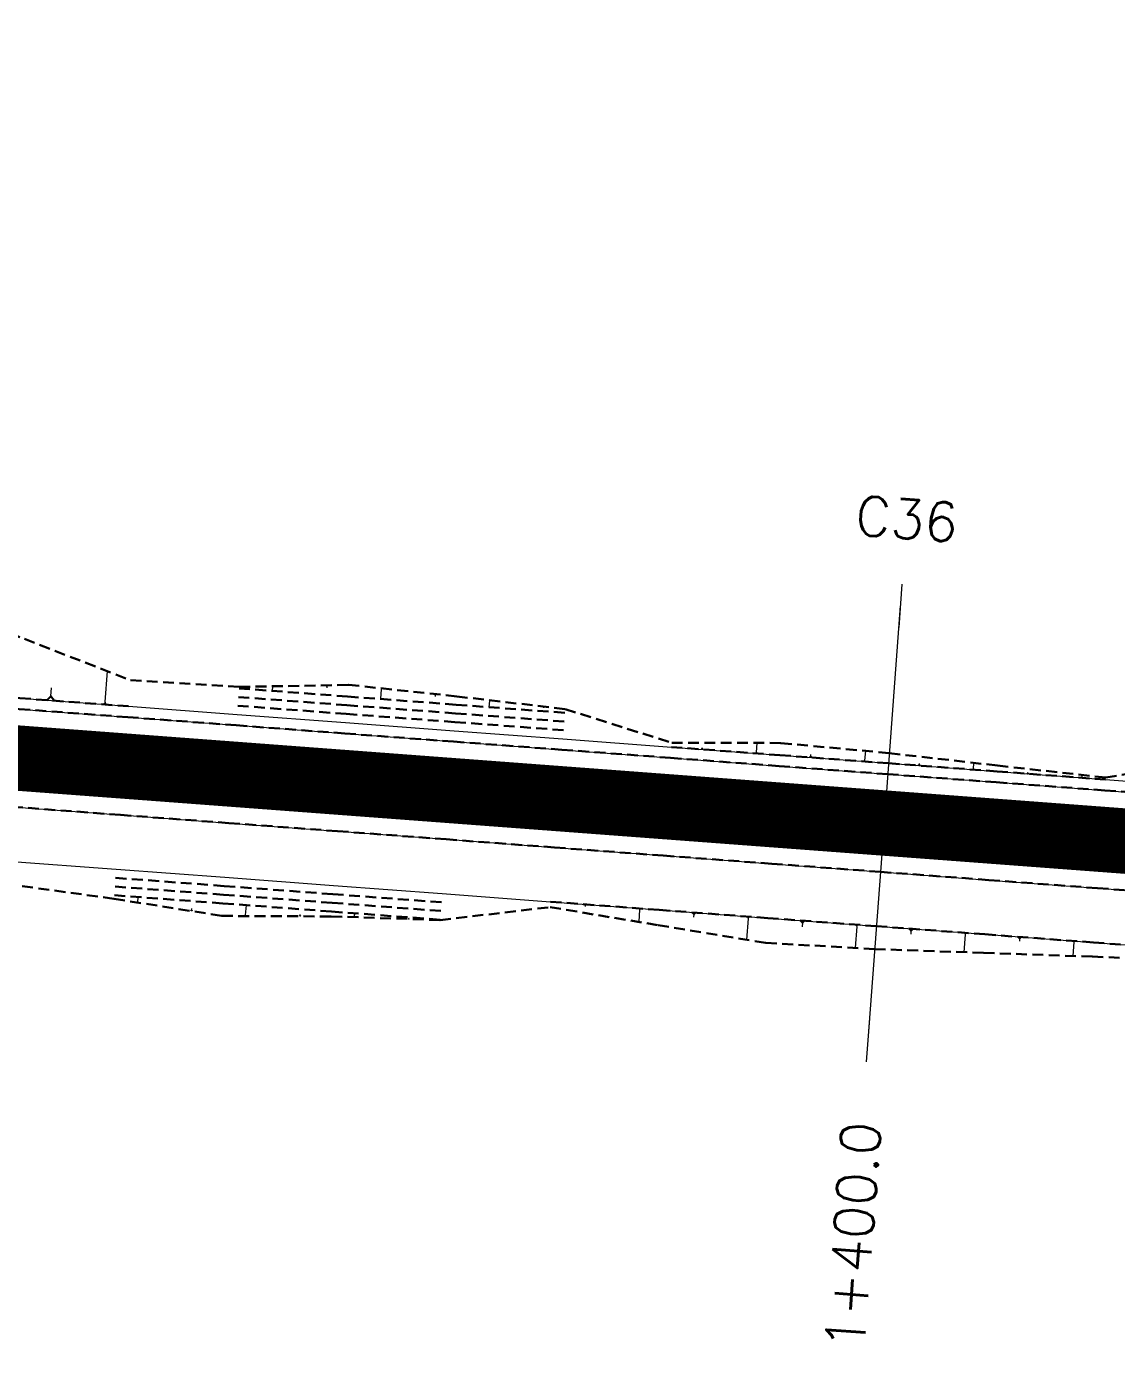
# Model space of a CAD drawing. Header units: metres. Extents: x 544752 to 548977, y 1840603 to 1844608.
# Drawn here: x 547875.5 to 547925.5, y 1842236 to 1842297.8 of the extents above; entities that cross this region are included whole.
import ezdxf

# ---------------------------------------------------------------- set-up
doc = ezdxf.new("R2010")
doc.units = ezdxf.units.M
doc.header["$MEASUREMENT"] = 0
for name, pattern in [('ACAD_ISO02W100', [15, 12, -3]), ('Anordnung Grundriss$0$GESTRICHELT', [0.75, 0.5, -0.25]), ('HIDDEN', [0.375, 0.25, -0.125])]:
    doc.linetypes.add(name, pattern=pattern)
doc.layers.add('C-ROAD', color=7, linetype='Continuous')
for name, color, linetype, lineweight in [('C-ROAD-CORR', 5, 'Continuous', 0), ('C-ROAD-SAMP', 150, 'HIDDEN', 0), ('C-ROAD-SAMP-TEXT', 11, 'Continuous', 0), ('C-TOPO-FEAT', 94, 'Continuous', 5)]:
    doc.layers.add(name, color=color, linetype=linetype, lineweight=lineweight)

msp = doc.modelspace()

# ---------------------------------------------------------------- linework, layer by layer
at = {"layer": 'C-ROAD-CORR', "color": 160, "linetype": 'Continuous'}
for p, q in [((547879.0524833841, 1842266.83839297, 510.0374230245947), (547879.1574718525, 1842268.2387387, 509.101239105906)), ((547876.5642391376, 1842267.088777513, 509.9229891358364), (547876.5928799894, 1842267.470791797, 509.6675981836515)), ((547886.736235222, 1842267.533259328, 510.5556182527255), (547886.7216688959, 1842267.338972347, 510.3607859951325)), ((547886.7459920264, 1842267.54442112, 510.5674782586275), (547886.7282518066, 1842267.545751162, 510.5674782586275)), ((547886.7435528253, 1842267.541630672, 510.564513257152), (547886.7302476604, 1842267.542628203, 510.564513257152)), ((547886.7411136242, 1842267.538840224, 510.5615482556765), (547886.7322435143, 1842267.539505245, 510.5615482556765)), ((547886.7386744231, 1842267.536049776, 510.558583254201), (547886.7342393681, 1842267.536382286, 510.558583254201)), ((547889.2345230218, 1842267.5651006, 510.8577225657338), (547889.2285605506, 1842267.485572616, 510.77797138264)), ((547891.7255763784, 1842267.420986247, 510.9876247449057), (547891.6914922127, 1842266.966368549, 510.5317311369573)), ((547891.7484066064, 1842267.447104046, 511.0153763141215), (547891.706895755, 1842267.45021625, 511.0153763141215)), ((547891.7426990494, 1842267.440574597, 511.0084384218175), (547891.7115659108, 1842267.442908749, 511.0084384218175)), ((547891.7369914923, 1842267.434045147, 511.0015005295136), (547891.7162360668, 1842267.435601248, 511.0015005295136)), ((547891.7312839354, 1842267.427515697, 510.9945626372096), (547891.7209062226, 1842267.428293748, 510.9945626372096)), ((547878.968606463, 1842266.742437705, 510.1053947853601), (547879.1211149012, 1842266.731003652, 510.1053947853601)), ((547878.9895756933, 1842266.766426521, 510.0884018451687), (547879.103957022, 1842266.757850982, 510.0884018451687)), ((547879.0105449236, 1842266.790415338, 510.0714089049774), (547879.0867991426, 1842266.784698311, 510.0714089049774)), ((547879.0315141538, 1842266.814404154, 510.054415964786), (547879.0696412635, 1842266.811545641, 510.054415964786)), ((547894.2118750787, 1842267.16122948, 511.0043513965617), (547894.2063542332, 1842267.087591941, 510.9305071900216)), ((547896.6965571238, 1842266.887374367, 511.0104734009992), (547896.674470314, 1842266.592778493, 510.7150507273879)), ((547896.7113512928, 1842266.904298909, 511.0284566379471), (547896.6844519317, 1842266.906315641, 511.0284566379471)), ((547896.7076527505, 1842266.900067773, 511.0239608287101), (547896.6874782298, 1842266.901580323, 511.0239608287101)), ((547896.7039542083, 1842266.895836638, 511.0194650194732), (547896.6905045278, 1842266.896845004, 511.0194650194732)), ((547896.700255666, 1842266.891605503, 511.0149692102362), (547896.6935308258, 1842266.892109686, 511.0149692102362)), ((547899.1801722512, 1842266.604214998, 511.0095968278869), (547899.1773055891, 1842266.565979199, 510.9712537180839)), ((547908.961980617, 1842264.508236026, 511.1950237809938), (547908.9948888961, 1842264.947169642, 510.9015801086838)), ((547906.4678507331, 1842264.680117402, 511.09723417253), (547906.4715793405, 1842264.729849907, 511.0639861183103)), ((547908.9356896809, 1842264.478159173, 511.2163292987335), (547908.9834929333, 1842264.474575208, 511.2163292987335)), ((547908.9422624148, 1842264.485678386, 511.2110029192986), (547908.9781148543, 1842264.482990413, 511.2110029192986)), ((547908.9488351489, 1842264.493197599, 511.2056765398636), (547908.9727367752, 1842264.491405617, 511.2056765398636)), ((547908.9554078829, 1842264.500716813, 511.2003501604287), (547908.9673586962, 1842264.499820821, 511.2003501604287)), ((547911.4553125326, 1842264.325711276, 511.3033065737961), (547911.4619584804, 1842264.414355531, 511.2440445468873)), ((547913.948031312, 1842264.13500846, 511.4196520314514), (547913.9814266048, 1842264.580437909, 511.1218656506033)), ((547913.9213512928, 1842264.104486496, 511.4412728521389), (547913.9698619914, 1842264.100849492, 511.4412728521389)), ((547913.9280212976, 1842264.112116987, 511.435867646967), (547913.9644043215, 1842264.109389234, 511.435867646967)), ((547913.9346913024, 1842264.119747478, 511.4304624417952), (547913.9589466517, 1842264.117928976, 511.4304624417952)), ((547913.9413613072, 1842264.127377969, 511.4250572366233), (547913.9534889818, 1842264.126468718, 511.4250572366233)), ((547916.4405643814, 1842263.941828626, 511.5410311577461), (547916.4456975447, 1842264.010295225, 511.4952586547986)), ((547918.9158086799, 1842263.727130395, 511.6801727638547), (547918.946984375, 1842263.724793052, 511.6801727638547)), ((547918.920095199, 1842263.732034176, 511.6766990759079), (547918.9434769703, 1842263.730281169, 511.6766990759079)), ((547918.9243817182, 1842263.736937957, 511.6732253879612), (547918.9399695656, 1842263.735769286, 511.6732253879612)), ((547918.9286682372, 1842263.741841739, 511.6697517000145), (547918.936462161, 1842263.741257403, 511.6697517000145)), ((547918.9329547563, 1842263.74674552, 511.6662780120678), (547918.9544164441, 1842264.033003462, 511.4749037849924)), ((547921.4253763927, 1842263.552079384, 511.7946237943744), (547921.4281150622, 1842263.588608006, 511.7702030336389)), ((547923.9107042025, 1842263.349590814, 511.9311188302992), (547923.9236461623, 1842263.348620513, 511.9311188302992)), ((547923.9124836643, 1842263.351626519, 511.92967679896), (547923.9221901341, 1842263.350898794, 511.92967679896)), ((547923.9142631261, 1842263.353662225, 511.9282347676207), (547923.920734106, 1842263.353177075, 511.9282347676207)), ((547923.916042588, 1842263.355697931, 511.9267927362815), (547923.9192780778, 1842263.355455356, 511.9267927362815)), ((547923.9178220497, 1842263.357733637, 511.9253507049422), (547923.9267314356, 1842263.476567835, 511.8459055626946)), ((547880.541184415, 1842257.623383199, 510.358388070336), (547880.5626822364, 1842257.621771437, 510.358388070336)), ((547880.5441402696, 1842257.626764699, 510.354795044287), (547880.5602636357, 1842257.625555878, 510.354795044287)), ((547880.5470961243, 1842257.630146199, 510.351202018238), (547880.557845035, 1842257.629340318, 510.351202018238)), ((547880.5500519789, 1842257.633527699, 510.347608992189), (547880.5554264343, 1842257.633124758, 510.347608992189)), ((547880.5530078335, 1842257.636909199, 510.3440159661399), (547880.5706594905, 1842257.872348603, 510.107915787916)), ((547885.5056942693, 1842257.034586953, 510.7323955971985), (547885.5405681847, 1842257.499738404, 510.2659386727595)), ((547901.1066994276, 1842257.503126929, 510.8125797223763), (547901.1017770477, 1842257.437471779, 510.7686867794451)), ((547883.0230627488, 1842257.258781005, 510.614119099359), (547883.0292435365, 1842257.341220912, 510.5314478200604)), ((547885.4823350519, 1842257.007863989, 510.7607901861911), (547885.5248077334, 1842257.004679674, 510.7607901861911)), ((547885.4881748563, 1842257.01454473, 510.753691538943), (547885.5200293673, 1842257.012156494, 510.753691538943)), ((547885.4940146606, 1842257.021225471, 510.7465928916948), (547885.5152510013, 1842257.019633313, 510.7465928916948)), ((547885.499854465, 1842257.027906212, 510.7394942444467), (547885.5104726353, 1842257.027110133, 510.7394942444467)), ((547888.0047398513, 1842257.011296437, 510.6525191209436), (547888.0091081582, 1842257.069561311, 510.5940907238769)), ((547890.4949638159, 1842256.949710557, 510.6141076739581), (547890.5102483486, 1842256.948564627, 510.6141076739581)), ((547890.497065371, 1842256.952114738, 510.6115531023765), (547890.5085287705, 1842256.95125529, 510.6115531023765)), ((547890.4991669261, 1842256.954518919, 510.6089985307949), (547890.5068091925, 1842256.953945954, 510.6089985307949)), ((547890.5012684813, 1842256.9569231, 510.6064439592133), (547890.5050896144, 1842256.956636617, 510.6064439592133)), ((547890.5033700364, 1842256.959327281, 510.6038893876317), (547890.5159200209, 1842257.126720114, 510.4360267566887)), ((547893.0014469605, 1842256.869161458, 510.5968767378988), (547893.0024712442, 1842256.882823448, 510.5831764047599)), ((547903.5982822775, 1842257.297272982, 510.901776845494), (547903.5555755681, 1842256.727647011, 510.5209604070532)), ((547903.6324013321, 1842257.336305208, 510.9294260748052), (547903.5703646754, 1842257.340956298, 510.9294260748052)), ((547903.6238715685, 1842257.326547152, 510.9225137674774), (547903.5773440759, 1842257.330035469, 510.9225137674774)), ((547903.6153418048, 1842257.316789095, 510.9156014601496), (547903.5843234764, 1842257.31911464, 510.9156014601496)), ((547903.6068120411, 1842257.307031038, 510.9086891528218), (547903.591302877, 1842257.308193811, 510.9086891528218)), ((547906.0899005122, 1842257.091891001, 510.9951221578748), (547906.0793543328, 1842256.951225101, 510.9010816999963)), ((547908.5815385075, 1842256.886772588, 511.0907840211465), (547908.5085279869, 1842255.912951631, 510.4397479945891)), ((547908.6398677485, 1842256.953501287, 511.1380525804144), (547908.5338111437, 1842256.961452695, 511.1380525804144)), ((547908.6252854383, 1842256.936819112, 511.1262354405974), (547908.5457429846, 1842256.942782668, 511.1262354405974)), ((547908.6107031279, 1842256.920136937, 511.1144183007804), (547908.5576748257, 1842256.924112642, 511.1144183007804)), ((547908.5961208177, 1842256.903454763, 511.1026011609634), (547908.5696066666, 1842256.905442615, 511.1026011609634)), ((547911.0742336857, 1842256.695754977, 511.1997054643677), (547911.0603331216, 1842256.510347989, 511.0757539022698)), ((547913.5675192465, 1842256.512611941, 511.3160317027053), (547913.4942249268, 1842255.535005646, 510.6624650355682)), ((547913.626075219, 1842256.57960002, 511.3634839994773), (547913.5196063622, 1842256.587582336, 511.3634839994773)), ((547913.6114362259, 1842256.562853, 511.3516209252843), (547913.5315845832, 1842256.568839737, 511.3516209252843)), ((547913.5967972327, 1842256.54610598, 511.3397578510913), (547913.5435628043, 1842256.550097138, 511.3397578510913)), ((547913.5821582397, 1842256.52935896, 511.3278947768983), (547913.5555410254, 1842256.531354539, 511.3278947768983)), ((547916.0610201622, 1842256.332341331, 511.43811092908), (547916.0486831683, 1842256.167789385, 511.3281017489296)), ((547918.6033768422, 1842256.209428275, 511.6028969347894), (547918.51476397, 1842256.21607187, 511.6028969347894)), ((547918.5911929674, 1842256.195489912, 511.5930234271208), (547918.5247333132, 1842256.200472608, 511.5930234271208)), ((547918.5546413428, 1842256.153674824, 511.5634029041148), (547918.4936392775, 1842255.340023734, 511.0194464730371)), ((547918.5790090925, 1842256.181551549, 511.5831499194521), (547918.5347026564, 1842256.184873347, 511.5831499194521)), ((547918.5668252177, 1842256.167613187, 511.5732764117835), (547918.5446719996, 1842256.169274085, 511.5732764117835)), ((547921.0482695253, 1842255.975101707, 511.6925899760916), (547921.0384240161, 1842255.84378141, 511.6047974061683)), ((547923.5419016177, 1842255.796580743, 511.8239522598658), (547923.4947143259, 1842255.167192357, 511.4031823935365)), ((547923.5796002793, 1842255.839708043, 511.8545023132469), (547923.5110550352, 1842255.844847102, 511.8545023132469)), ((547923.570175614, 1842255.828926218, 511.8468647999017), (547923.5187666807, 1842255.832780513, 511.8468647999017)), ((547923.5607509485, 1842255.818144393, 511.8392272865564), (547923.5264783264, 1842255.820713923, 511.8392272865564)), ((547923.5513262831, 1842255.807362568, 511.8315897732111), (547923.534189972, 1842255.808647333, 511.8315897732111))]:
    msp.add_line(p, q, dxfattribs=at)
at = {"layer": 'C-ROAD-CORR', "color": 5, "linetype": 'Anordnung Grundriss$0$GESTRICHELT', "lineweight": 30, "extrusion": (0.05286572015886358, 0.7051278022667827, -0.7071067798448137), "const_width": 0.1, "elevation": 1327637.407357949}
msp.add_lwpolyline([(-408621.6025920762, 1328359.908719731), (-408621.6359534534, 1328359.864237895), (-408621.6693148308, 1328359.908719731)], dxfattribs=at)
at = {"layer": 'C-ROAD-CORR', "color": 5, "linetype": 'Anordnung Grundriss$0$GESTRICHELT', "lineweight": 30, "extrusion": (0.04147128420476052, 0.5531477561627828, 0.8320502944164414), "const_width": 0.1, "elevation": 1042191.332687753}
msp.add_lwpolyline([(-408609.204187163, -1562367.493094389), (-408609.031930877, -1562367.722769437), (-408608.8596745912, -1562367.493094389)], dxfattribs=at)
at = {"layer": 'C-ROAD-CORR', "color": 5, "linetype": 'Anordnung Grundriss$0$GESTRICHELT', "lineweight": 30, "extrusion": (0.05286572412616335, 0.7051278003958267, -0.7071067814139247), "const_width": 0.1, "elevation": 1327637.280752313}
msp.add_lwpolyline([(-408626.5878006305, 1328359.992077727), (-408626.6186910117, 1328359.950890552), (-408626.6495813929, 1328359.992077728)], dxfattribs=at)
at = {"layer": 'C-ROAD-CORR', "color": 5, "linetype": 'Anordnung Grundriss$0$GESTRICHELT', "lineweight": 30, "extrusion": (0.05286572666164481, 0.7051278009912771, -0.7071067806305793), "const_width": 0.1, "elevation": 1327637.149416031}
msp.add_lwpolyline([(-408631.5920909467, 1328359.845416234), (-408631.6081305705, 1328359.824030069), (-408631.6241701938, 1328359.845416234)], dxfattribs=at)
at = {"layer": 'C-ROAD-CORR', "color": 5, "linetype": 'Anordnung Grundriss$0$GESTRICHELT', "lineweight": 30, "extrusion": (0.04147128610995431, 0.5531477582868929, 0.8320502929093718), "const_width": 0.1, "elevation": 1042192.222471192}
msp.add_lwpolyline([(-408639.0484612824, -1562366.901445266), (-408639.0260361093, -1562366.931345497), (-408639.0036109361, -1562366.901445266)], dxfattribs=at)
at = {"layer": 'C-ROAD-CORR', "color": 5, "linetype": 'Anordnung Grundriss$0$GESTRICHELT', "lineweight": 30, "extrusion": (0.04147128396281967, 0.5531477570923695, 0.8320502938105101), "const_width": 0.1, "elevation": 1042192.401354687}
msp.add_lwpolyline([(-408644.072954137, -1562366.780373948), (-408644.0329830396, -1562366.833668744), (-408643.993011942, -1562366.780373947)], dxfattribs=at)
at = {"layer": 'C-ROAD-CORR', "color": 5, "linetype": 'Anordnung Grundriss$0$GESTRICHELT', "lineweight": 30, "extrusion": (0.04147128275045914, 0.5531477555420512, 0.8320502949015898), "const_width": 0.1, "elevation": 1042192.590034657}
msp.add_lwpolyline([(-408649.0675565337, -1562366.653620706), (-408649.036683861, -1562366.694784271), (-408649.0058111877, -1562366.653620706)], dxfattribs=at)
at = {"layer": 'C-ROAD-CORR', "color": 5, "linetype": 'Anordnung Grundriss$0$GESTRICHELT', "lineweight": 30, "extrusion": (0.04147128148903451, 0.5531477574247252, 0.8320502937128588), "const_width": 0.1, "elevation": 1042192.794950726}
msp.add_lwpolyline([(-408654.0578906607, -1562366.51577027), (-408654.0414193277, -1562366.537732048), (-408654.0249479942, -1562366.51577027)], dxfattribs=at)
at = {"layer": 'C-ROAD-CORR', "color": 5, "linetype": 'Anordnung Grundriss$0$GESTRICHELT', "lineweight": 30, "extrusion": (0.04147128419618785, 0.5531477552589072, -0.832050295017766), "const_width": 0.1, "elevation": 1041337.743213221}
msp.add_lwpolyline([(-408634.1925553898, 1562927.538917311), (-408634.222160336, 1562927.49944405), (-408634.2517652818, 1562927.538917311)], dxfattribs=at)
at = {"layer": 'C-ROAD-CORR', "color": 5, "linetype": 'Anordnung Grundriss$0$GESTRICHELT', "lineweight": 30, "extrusion": (0.05286572005698308, 0.7051278019995084, 0.7071067801189569), "const_width": 0.1, "elevation": 1328352.100828738}
msp.add_lwpolyline([(-408616.2472125513, -1327629.933295822), (-408616.2126296443, -1327629.979406364), (-408616.1780467372, -1327629.933295822)], dxfattribs=at)
at = {"layer": 'C-ROAD-CORR', "color": 5, "linetype": 'Anordnung Grundriss$0$GESTRICHELT', "lineweight": 30, "extrusion": (0.05286572436125269, 0.7051278010317655, 0.7071067807621896), "const_width": 0.1, "elevation": 1328352.217409108}
msp.add_lwpolyline([(-408621.2117167487, -1327630.011508077), (-408621.1872750823, -1327630.044096966), (-408621.1628334161, -1327630.011508077)], dxfattribs=at)
at = {"layer": 'C-ROAD-CORR', "color": 5, "linetype": 'Anordnung Grundriss$0$GESTRICHELT', "lineweight": 30, "extrusion": (0.05286572035124857, 0.7051278031698566, 0.7071067789298838), "const_width": 0.1, "elevation": 1328352.34373614}
msp.add_lwpolyline([(-408626.1974007535, -1327630.234590373), (-408626.1916696539, -1327630.242231839), (-408626.1859385545, -1327630.234590373)], dxfattribs=at)
at = {"layer": 'C-ROAD-CORR', "color": 5, "linetype": 'Anordnung Grundriss$0$GESTRICHELT', "lineweight": 30, "extrusion": (0.04147128419202947, 0.553147755729434, -0.8320502947051667), "const_width": 0.1, "elevation": 1041337.571378964}
msp.add_lwpolyline([(-408639.1588649997, 1562927.653439014), (-408639.22229348, 1562927.568867707), (-408639.2857219601, 1562927.653439014)], dxfattribs=at)
at = {"layer": 'C-ROAD-CORR', "color": 5, "linetype": 'Anordnung Grundriss$0$GESTRICHELT', "lineweight": 30, "extrusion": (0.04147128478234592, 0.55314775664918, -0.8320502940642959), "const_width": 0.1, "elevation": 1041337.390758486}
msp.add_lwpolyline([(-408644.136930291, 1562927.774313693), (-408644.220533236, 1562927.6628431), (-408644.3041361807, 1562927.774313693)], dxfattribs=at)
at = {"layer": 'C-ROAD-CORR', "color": 5, "linetype": 'Anordnung Grundriss$0$GESTRICHELT', "lineweight": 30, "extrusion": (0.0414712844457033, 0.5531477558604895, -0.832050294605397), "const_width": 0.1, "elevation": 1041337.196542448}
msp.add_lwpolyline([(-408649.1472711097, 1562927.903545433), (-408649.2214701865, 1562927.804613331), (-408649.2956692626, 1562927.903545433)], dxfattribs=at)
at = {"layer": 'C-ROAD-CORR', "color": 5, "linetype": 'Anordnung Grundriss$0$GESTRICHELT', "lineweight": 30, "extrusion": (0.04147128504395112, 0.5531477566305186, -0.8320502940636629), "const_width": 0.1, "elevation": 1041336.995771085}
msp.add_lwpolyline([(-408654.1604308664, 1562928.037870857), (-408654.2196452667, 1562927.958918324), (-408654.2788596665, 1562928.037870858)], dxfattribs=at)
at = {"layer": 'C-ROAD-CORR', "color": 92, "linetype": 'Anordnung Grundriss$0$GESTRICHELT', "lineweight": 30}
for points in [[(547795.3733333691, 1842273.108476683, 509.1755923148555), (547800.38364716, 1842273.058872495, 508.9472776337004), (547805.4089128793, 1842273.208698484, 508.5856363595552), (547810.4345854775, 1842273.363951462, 508.2203669388884), (547812.8363700053, 1842273.435600924, 508.0474959697614), (547815.4600516116, 1842273.516450605, 507.8585664763281), (547817.7024595314, 1842273.58907852, 507.6973277756963), (547820.486617287, 1842273.683615527, 507.4975430017495), (547825.5118088578, 1842273.832452518, 507.1607184558632), (547830.5382426939, 1842273.997858956, 506.8247626254403), (547835.5658085977, 1842274.178365018, 506.4906581424215), (547840.5939788829, 1842274.366932372, 506.1631103965124), (547845.6225692397, 1842274.561102679, 505.8437628814443), (547850.6526175287, 1842274.774719019, 505.5233609747485), (547855.685202229, 1842275.022166243, 505.192287862247), (547860.7033858885, 1842275.077531077, 505.0015750853357), (547865.6055822696, 1842273.585847053, 505.8570688140488), (547870.4737976267, 1842271.640921044, 507.0275179144234), (547875.3442352037, 1842269.725635204, 508.1900974600089), (547880.2158495461, 1842267.826045171, 509.3541297818909)], [(547795.3640744298, 1842272.98498011, 509.2581544301177), (547800.3500809253, 1842272.611163007, 509.2465883069319), (547805.3360874208, 1842272.237345903, 509.235022183746), (547810.3220939162, 1842271.863528799, 509.2234560605602), (547812.7051117367, 1842271.684866212, 509.2179281340142), (547815.3081004117, 1842271.489711695, 509.2135178532181), (547817.5325595228, 1842271.322936769, 509.2123289780747), (547820.2941069072, 1842271.115894591, 509.2141612603979), (547825.2801134026, 1842270.742077487, 509.226750682923), (547830.2661198982, 1842270.368260383, 509.2512861207935), (547835.2521263936, 1842269.994443279, 509.2877675740093), (547840.238132889, 1842269.620626176, 509.3361950425704), (547845.2241393846, 1842269.246809072, 509.3965685264769), (547850.21014588, 1842268.872991968, 509.4688880257286), (547855.1961523754, 1842268.499174864, 509.5531535403258), (547860.182158871, 1842268.12535776, 509.6493650702683), (547865.1681653664, 1842267.751540656, 509.7575226155561), (547870.1541718618, 1842267.377723552, 509.8776261761892), (547875.1401783574, 1842267.003906448, 510.0096757521677), (547880.1261848528, 1842266.630089345, 510.1536713434915)], [(547885.172002085, 1842267.05403328, 509.9096129501606), (547890.1580085804, 1842266.680216176, 510.0775005721751), (547895.1440150759, 1842266.306399072, 510.2573342095349), (547900.1300215714, 1842265.932581968, 510.4491138622401)], [(547885.1420967167, 1842266.65515276, 509.9096129501606), (547890.1281032121, 1842266.281335656, 510.0775005721751), (547895.1141097075, 1842265.907518552, 510.2573342095349), (547900.1001162031, 1842265.533701448, 510.4491138622401)], [(547905.0709147317, 1842264.957039102, 510.9217825562255), (547910.0840021897, 1842264.944430338, 510.8959728459295), (547915.0631709191, 1842264.479410487, 511.184563019706), (547920.0344457849, 1842263.909101569, 511.5554889198337), (547925.0070494672, 1842263.356516525, 511.9265117576391)], [(547905.0562173302, 1842264.761003825, 511.0528395302906), (547910.0422238256, 1842264.387186721, 511.2685112136865), (547915.0282303211, 1842264.013369618, 511.4961289124276), (547920.0142368166, 1842263.639552514, 511.7356926265141), (547925.000243312, 1842263.26573541, 511.9872023559459)], [(547879.5355538287, 1842258.752199082, 509.6736713434915), (547884.5215603242, 1842258.378381978, 509.8296129501607), (547889.5075668197, 1842258.004564874, 509.9975005721751), (547894.4935733151, 1842257.63074777, 510.1773342095349)], [(547879.5056484605, 1842258.353318562, 509.6736713434915), (547884.491654956, 1842257.979501458, 509.8296129501607), (547889.4776614514, 1842257.605684354, 509.9975005721751), (547894.4636679469, 1842257.23186725, 510.1773342095349)], [(547899.509485179, 1842257.655811186, 510.7691138622401), (547904.4954916744, 1842257.281994082, 510.9728395302906), (547909.4814981698, 1842256.908176978, 511.1885112136864), (547914.4675046654, 1842256.534359874, 511.4161289124276), (547919.4535111608, 1842256.16054277, 511.6556926265141), (547924.4395176562, 1842255.786725666, 511.9072023559459), (547929.4255241518, 1842255.412908562, 512.170658100723), (547934.4115306472, 1842255.039091459, 512.4460598608456), (547939.3975371426, 1842254.665274355, 512.7334076363134), (547944.3835436382, 1842254.291457251, 513.0327014271265)], [(547899.4909274968, 1842257.408287134, 510.6036347014314), (547904.4427918779, 1842256.579079409, 510.5029145686216), (547909.3959817896, 1842255.767551729, 510.4259602290227), (547914.3887742432, 1842255.484246349, 510.7140884278163), (547919.389633997, 1842255.308543357, 511.0860988949212), (547924.390756039, 1842255.136338785, 511.4723942039114), (547929.3904166156, 1842254.944641056, 511.8576036174994), (547934.3886910956, 1842254.734455445, 512.2423991996858), (547939.3855285748, 1842254.505102987, 512.626327037816), (547944.3809234599, 1842254.256509076, 513.0093372544344)]]:
    msp.add_polyline3d(points, dxfattribs=at)
at = {"layer": 'C-ROAD-CORR', "color": 11, "linetype": 'Anordnung Grundriss$0$GESTRICHELT', "lineweight": 30}
for points in [[(547795.3640744298, 1842272.98498011, 509.2581544301177), (547800.3500809253, 1842272.611163007, 509.2465883069319), (547805.3360874208, 1842272.237345903, 509.235022183746), (547810.3220939162, 1842271.863528799, 509.2234560605602), (547812.7051117367, 1842271.684866212, 509.2179281340142), (547815.3081004117, 1842271.489711695, 509.2135178532181), (547817.5325595228, 1842271.322936769, 509.2123289780747), (547820.2941069072, 1842271.115894591, 509.2141612603979), (547825.2801134026, 1842270.742077487, 509.226750682923), (547830.2661198982, 1842270.368260383, 509.2512861207935), (547835.2521263936, 1842269.994443279, 509.2877675740093), (547840.238132889, 1842269.620626176, 509.3361950425704), (547845.2241393846, 1842269.246809072, 509.3965685264769), (547850.21014588, 1842268.872991968, 509.4688880257286), (547855.1961523754, 1842268.499174864, 509.5531535403258), (547860.182158871, 1842268.12535776, 509.6493650702683), (547865.1681653664, 1842267.751540656, 509.7575226155561), (547870.1541718618, 1842267.377723552, 509.8776261761892), (547875.1401783574, 1842267.003906448, 510.0096757521677), (547880.1261848528, 1842266.630089345, 510.1536713434915)], [(547905.0562173302, 1842264.761003825, 511.0528395302906), (547910.0422238256, 1842264.387186721, 511.2685112136865), (547915.0282303211, 1842264.013369618, 511.4961289124276), (547920.0142368166, 1842263.639552514, 511.7356926265141), (547925.000243312, 1842263.26573541, 511.9872023559459)], [(547819.4050663196, 1842259.257790457, 506.2065715518579), (547824.3377300367, 1842258.172482528, 505.743502532279), (547829.269306769, 1842257.072676298, 505.282686866296), (547834.2196774473, 1842256.223545428, 505.001403145753), (547839.20066442, 1842255.782777473, 505.0050714462104), (547844.1798971039, 1842255.318610654, 505.0050427391301), (547849.1572725612, 1842254.82967198, 505.0003991283668), (547854.2214348009, 1842255.498303293, 505.7815807136156), (547859.2906307232, 1842256.234074323, 506.6195937464762), (547864.358550242, 1842256.952820567, 507.4581710840905), (547869.4294824698, 1842257.711750597, 508.3355588124677), (547874.5006663516, 1842258.47403721, 509.227136558701), (547879.4635700572, 1842257.792072997, 510.2364920758887), (547884.4185117857, 1842257.003911207, 510.8079412497203), (547889.4309096946, 1842256.982105174, 510.622829861852), (547894.4325135603, 1842256.816327212, 510.594040484204), (547899.4909274968, 1842257.408287134, 510.6036347014314), (547904.4427918779, 1842256.579079409, 510.5029145686216), (547909.3959817896, 1842255.767551729, 510.4259602290227), (547914.3887742432, 1842255.484246349, 510.7140884278163), (547919.389633997, 1842255.308543357, 511.0860988949212), (547924.390756039, 1842255.136338785, 511.4723942039114), (547929.3904166156, 1842254.944641056, 511.8576036174994)], [(547899.509485179, 1842257.655811186, 510.7691138622401), (547904.4954916744, 1842257.281994082, 510.9728395302906), (547909.4814981698, 1842256.908176978, 511.1885112136864), (547914.4675046654, 1842256.534359874, 511.4161289124276), (547919.4535111608, 1842256.16054277, 511.6556926265141), (547924.4395176562, 1842255.786725666, 511.9072023559459), (547929.4255241518, 1842255.412908562, 512.170658100723), (547934.4115306472, 1842255.039091459, 512.4460598608456), (547939.3975371426, 1842254.665274355, 512.7334076363134), (547944.3835436382, 1842254.291457251, 513.0327014271265)]]:
    msp.add_polyline3d(points, dxfattribs=at)
at = {"layer": 'C-ROAD-CORR', "color": 5, "linetype": 'Anordnung Grundriss$0$GESTRICHELT', "lineweight": 30}
for points in [[(547817.4951778124, 1842270.82433612, 509.2323289780747), (547820.2567251968, 1842270.617293941, 509.2341612603979), (547825.2427316923, 1842270.243476837, 509.246750682923), (547830.2287381878, 1842269.869659734, 509.2712861207934), (547835.2147446832, 1842269.49584263, 509.3077675740092), (547840.2007511787, 1842269.122025526, 509.3561950425704), (547845.1867576742, 1842268.748208422, 509.4165685264769), (547850.1727641696, 1842268.374391318, 509.4888880257286), (547855.1587706651, 1842268.000574214, 509.5731535403258), (547860.1447771606, 1842267.62675711, 509.6693650702683), (547865.130783656, 1842267.252940007, 509.7775226155561), (547870.1167901515, 1842266.879122903, 509.8976261761892), (547875.102796647, 1842266.505305799, 510.0296757521677), (547880.0888031424, 1842266.131488695, 510.1736713434915), (547885.074809638, 1842265.757671591, 510.3296129501607), (547890.0608161334, 1842265.383854487, 510.4975005721751), (547895.0468226288, 1842265.010037383, 510.6773342095349), (547900.0328291244, 1842264.636220279, 510.8691138622401), (547905.0188356198, 1842264.262403176, 511.0728395302906), (547910.0048421152, 1842263.888586072, 511.2885112136864), (547914.9908486108, 1842263.514768968, 511.5161289124276), (547919.9768551062, 1842263.140951864, 511.7556926265141), (547924.9628616016, 1842262.76713476, 512.0072023559459), (547929.9488680972, 1842262.393317656, 512.270658100723)], [(547819.9202898034, 1842266.129888095, 509.2341612603979), (547824.9062962988, 1842265.756070992, 509.246750682923), (547829.8923027944, 1842265.382253888, 509.2712861207934), (547834.8783092898, 1842265.008436784, 509.3077675740092), (547839.8643157852, 1842264.63461968, 509.3561950425704), (547844.8503222808, 1842264.260802576, 509.4165685264769), (547849.8363287762, 1842263.886985472, 509.4888880257286), (547854.8223352716, 1842263.513168368, 509.5731535403258), (547859.8083417672, 1842263.139351265, 509.6693650702683), (547864.7943482626, 1842262.765534161, 509.7775226155561), (547869.780354758, 1842262.391717057, 509.8976261761892), (547874.7663612536, 1842262.017899953, 510.0296757521677), (547879.752367749, 1842261.644082849, 510.1736713434915), (547884.7383742445, 1842261.270265745, 510.3296129501607), (547889.72438074, 1842260.896448641, 510.4975005721751), (547894.7103872354, 1842260.522631537, 510.6773342095349), (547899.6963937309, 1842260.148814433, 510.8691138622401), (547904.6824002264, 1842259.77499733, 511.0728395302906), (547909.6684067218, 1842259.401180226, 511.2885112136864), (547914.6544132173, 1842259.027363122, 511.5161289124276), (547919.6404197128, 1842258.653546018, 511.7556926265141), (547924.6264262082, 1842258.279728914, 512.0072023559459), (547929.6124327037, 1842257.90591181, 512.270658100723)]]:
    msp.add_polyline3d(points, dxfattribs=at)
at = {"layer": 'C-ROAD-CORR', "color": 160, "linetype": 'Anordnung Grundriss$0$GESTRICHELT', "lineweight": 30}
for points in [[(547817.4951778124, 1842270.82433612, 509.0823289780747), (547820.2567251968, 1842270.617293941, 509.0841612603979), (547825.2427316923, 1842270.243476837, 509.096750682923), (547830.2287381878, 1842269.869659734, 509.1212861207935), (547835.2147446832, 1842269.49584263, 509.1577675740093), (547840.2007511787, 1842269.122025526, 509.2061950425704), (547845.1867576742, 1842268.748208422, 509.2665685264769), (547850.1727641696, 1842268.374391318, 509.3388880257286), (547855.1587706651, 1842268.000574214, 509.4231535403258), (547860.1447771606, 1842267.62675711, 509.5193650702683), (547865.130783656, 1842267.252940007, 509.6275226155561), (547870.1167901515, 1842266.879122903, 509.7476261761892), (547875.102796647, 1842266.505305799, 509.8796757521677), (547880.0888031424, 1842266.131488695, 510.0236713434915), (547885.074809638, 1842265.757671591, 510.1796129501607), (547890.0608161334, 1842265.383854487, 510.3475005721751), (547895.0468226288, 1842265.010037383, 510.527334209535), (547900.0328291244, 1842264.636220279, 510.7191138622401), (547905.0188356198, 1842264.262403176, 510.9228395302906), (547910.0048421152, 1842263.888586072, 511.1385112136865), (547914.9908486108, 1842263.514768968, 511.3661289124276), (547919.9768551062, 1842263.140951864, 511.6056926265141), (547924.9628616016, 1842262.76713476, 511.8572023559459), (547929.9488680972, 1842262.393317656, 512.1206581007231)], [(547819.9202898034, 1842266.129888095, 509.0841612603979), (547824.9062962988, 1842265.756070992, 509.096750682923), (547829.8923027944, 1842265.382253888, 509.1212861207935), (547834.8783092898, 1842265.008436784, 509.1577675740093), (547839.8643157852, 1842264.63461968, 509.2061950425704), (547844.8503222808, 1842264.260802576, 509.2665685264769), (547849.8363287762, 1842263.886985472, 509.3388880257286), (547854.8223352716, 1842263.513168368, 509.4231535403258), (547859.8083417672, 1842263.139351265, 509.5193650702683), (547864.7943482626, 1842262.765534161, 509.6275226155561), (547869.780354758, 1842262.391717057, 509.7476261761892), (547874.7663612536, 1842262.017899953, 509.8796757521677), (547879.752367749, 1842261.644082849, 510.0236713434915), (547884.7383742445, 1842261.270265745, 510.1796129501607), (547889.72438074, 1842260.896448641, 510.3475005721751), (547894.7103872354, 1842260.522631537, 510.527334209535), (547899.6963937309, 1842260.148814433, 510.7191138622401), (547904.6824002264, 1842259.77499733, 510.9228395302906), (547909.6684067218, 1842259.401180226, 511.1385112136865), (547914.6544132173, 1842259.027363122, 511.3661289124276), (547919.6404197128, 1842258.653546018, 511.6056926265141), (547924.6264262082, 1842258.279728914, 511.8572023559459), (547929.6124327037, 1842257.90591181, 512.1206581007231)]]:
    msp.add_polyline3d(points, dxfattribs=at)
at = {"layer": 'C-ROAD-CORR', "color": 150, "linetype": 'Anordnung Grundriss$0$GESTRICHELT', "lineweight": 30}
msp.add_polyline3d([(547820.0885075001, 1842268.373591018, 509.3016612603979), (547825.0745139956, 1842267.999773914, 509.314250682923), (547830.0605204911, 1842267.625956811, 509.3387861207934), (547835.0465269865, 1842267.252139707, 509.3752675740092), (547840.032533482, 1842266.878322603, 509.4236950425704), (547845.0185399775, 1842266.504505499, 509.4840685264768), (547850.0045464729, 1842266.130688395, 509.5563880257286), (547854.9905529683, 1842265.756871291, 509.6406535403258), (547859.9765594639, 1842265.383054188, 509.7368650702683), (547864.9625659593, 1842265.009237084, 509.845022615556), (547869.9485724547, 1842264.63541998, 509.9651261761892), (547874.9345789503, 1842264.261602876, 510.0971757521677), (547879.9205854457, 1842263.887785772, 510.2411713434915), (547884.9065919413, 1842263.513968668, 510.3971129501606), (547889.8925984367, 1842263.140151564, 510.5650005721751), (547894.8786049321, 1842262.76633446, 510.7448342095349), (547899.8646114276, 1842262.392517356, 510.9366138622401), (547904.8506179231, 1842262.018700253, 511.1403395302906), (547909.8366244185, 1842261.644883149, 511.3560112136864), (547914.822630914, 1842261.271066045, 511.5836289124276), (547919.8086374095, 1842260.897248941, 511.8231926265141), (547924.7946439049, 1842260.523431837, 512.0747023559459), (547929.7806504004, 1842260.149614733, 512.338158100723)], dxfattribs=at)
msp.add_polyline3d([(547820.0885075001, 1842268.373591018, 509.3016612603979), (547825.0745139956, 1842267.999773914, 509.314250682923), (547830.0605204911, 1842267.625956811, 509.3387861207934), (547835.0465269865, 1842267.252139707, 509.3752675740092), (547840.032533482, 1842266.878322603, 509.4236950425704), (547845.0185399775, 1842266.504505499, 509.4840685264768), (547850.0045464729, 1842266.130688395, 509.5563880257286), (547854.9905529683, 1842265.756871291, 509.6406535403258), (547859.9765594639, 1842265.383054188, 509.7368650702683), (547864.9625659593, 1842265.009237084, 509.845022615556), (547869.9485724547, 1842264.63541998, 509.9651261761892), (547874.9345789503, 1842264.261602876, 510.0971757521677), (547879.9205854457, 1842263.887785772, 510.2411713434915), (547884.9065919413, 1842263.513968668, 510.3971129501606), (547889.8925984367, 1842263.140151564, 510.5650005721751), (547894.8786049321, 1842262.76633446, 510.7448342095349), (547899.8646114276, 1842262.392517356, 510.9366138622401), (547904.8506179231, 1842262.018700253, 511.1403395302906), (547909.8366244185, 1842261.644883149, 511.3560112136864), (547914.822630914, 1842261.271066045, 511.5836289124276), (547919.8086374095, 1842260.897248941, 511.8231926265141), (547924.7946439049, 1842260.523431837, 512.0747023559459), (547929.7806504004, 1842260.149614733, 512.338158100723)], dxfattribs=at)
at = {"layer": 'C-ROAD-CORR', "color": 1, "linetype": 'Anordnung Grundriss$0$GESTRICHELT', "lineweight": 30}
for points in [[(547885.2019074534, 1842267.4529138, 510.3096129501607), (547890.1879139488, 1842267.079096696, 510.4775005721751), (547895.1739204442, 1842266.705279592, 510.657334209535), (547900.1599269398, 1842266.331462488, 510.8491138622401)], [(547885.2068165754, 1842267.518392115, 510.3752750345876), (547890.2281425701, 1842267.615669703, 511.0155795013762), (547895.2023737726, 1842267.084792672, 511.0379124147501), (547900.172809996, 1842266.503297863, 511.0214315026553)], [(547879.4635700572, 1842257.792072997, 510.2364920758887), (547884.4185117857, 1842257.003911207, 510.8079412497203), (547889.4309096946, 1842256.982105174, 510.622829861852), (547894.4325135603, 1842256.816327212, 510.594040484204)], [(547879.4757430921, 1842257.954438043, 510.0736713434915), (547884.4617495877, 1842257.580620939, 510.2296129501606), (547889.4477560831, 1842257.206803835, 510.3975005721751), (547894.4337625785, 1842256.832986731, 510.5773342095349)]]:
    msp.add_polyline3d(points, dxfattribs=at)
at = {"layer": 'C-ROAD-SAMP', "color": 1, "linetype": 'Continuous', "lineweight": 13}
msp.add_lwpolyline([(547915.5702651218, 1842271.243079036), (547914.822630914, 1842261.271066045), (547914.0749967063, 1842251.299053054)], dxfattribs=at)
at = {"layer": 'C-ROAD-SAMP-TEXT', "color": 4, "linetype": 'Continuous', "lineweight": 9}
msp.add_line((547915.6450285425, 1842272.240280335), (547915.4955017009, 1842270.245877737), dxfattribs=at)
at = {"layer": 'C-ROAD-SAMP-TEXT', "color": 1, "linetype": 'Continuous', "lineweight": -3}
msp.add_line((547914.7478674933, 1842260.273864746), (547914.8973943349, 1842262.268267344), dxfattribs=at)
at = {"layer": 'C-ROAD-SAMP-TEXT', "color": 4, "linetype": 'Continuous', "lineweight": 5}
msp.add_line((547914.1497601271, 1842252.296254353), (547914.0002332855, 1842250.301851755), dxfattribs=at)
at = {"layer": 'C-TOPO-FEAT', "color": 94, "linetype": 'Continuous', "lineweight": 0, "ltscale": 2}
for points in [[(547817.5325595228, 1842271.322936769, 509.2123289780747), (547820.2941069072, 1842271.115894591, 509.2141612603979), (547825.2801134026, 1842270.742077487, 509.226750682923), (547830.2661198982, 1842270.368260383, 509.2512861207935), (547835.2521263936, 1842269.994443279, 509.2877675740093), (547840.238132889, 1842269.620626176, 509.3361950425704), (547845.2241393846, 1842269.246809072, 509.3965685264769), (547850.21014588, 1842268.872991968, 509.4688880257286), (547855.1961523754, 1842268.499174864, 509.5531535403258), (547860.182158871, 1842268.12535776, 509.6493650702683), (547865.1681653664, 1842267.751540656, 509.7575226155561), (547870.1541718618, 1842267.377723552, 509.8776261761892), (547875.1401783574, 1842267.003906448, 510.0096757521677), (547880.1261848528, 1842266.630089345, 510.1536713434915), (547885.1121913483, 1842266.256272241, 510.3096129501607), (547890.0981978438, 1842265.882455137, 510.4775005721751), (547895.0842043392, 1842265.508638033, 510.657334209535), (547900.0702108347, 1842265.134820929, 510.8491138622401), (547905.0562173302, 1842264.761003825, 511.0528395302906), (547910.0422238256, 1842264.387186721, 511.2685112136865), (547915.0282303211, 1842264.013369618, 511.4961289124276), (547920.0142368166, 1842263.639552514, 511.7356926265141), (547925.000243312, 1842263.26573541, 511.9872023559459), (547929.9862498075, 1842262.891918306, 512.2506581007231)], [(547817.4951778124, 1842270.82433612, 508.7823289780747), (547820.2567251968, 1842270.617293941, 508.7841612603979), (547825.2427316923, 1842270.243476837, 508.796750682923), (547830.2287381878, 1842269.869659734, 508.8212861207934), (547835.2147446832, 1842269.49584263, 508.8577675740092), (547840.2007511787, 1842269.122025526, 508.9061950425704), (547845.1867576742, 1842268.748208422, 508.9665685264769), (547850.1727641696, 1842268.374391318, 509.0388880257286), (547855.1587706651, 1842268.000574214, 509.1231535403258), (547860.1447771606, 1842267.62675711, 509.2193650702683), (547865.130783656, 1842267.252940007, 509.3275226155561), (547870.1167901515, 1842266.879122903, 509.4476261761892), (547875.102796647, 1842266.505305799, 509.5796757521677), (547880.0888031424, 1842266.131488695, 509.7236713434915), (547885.074809638, 1842265.757671591, 509.8796129501607), (547890.0608161334, 1842265.383854487, 510.0475005721751), (547895.0468226288, 1842265.010037383, 510.2273342095349), (547900.0328291244, 1842264.636220279, 510.4191138622401), (547905.0188356198, 1842264.262403176, 510.6228395302906), (547910.0048421152, 1842263.888586072, 510.8385112136864), (547914.9908486108, 1842263.514768968, 511.0661289124276), (547919.9768551062, 1842263.140951864, 511.3056926265141), (547924.9628616016, 1842262.76713476, 511.5572023559459), (547929.9488680972, 1842262.393317656, 511.8206581007231)], [(547820.0885075001, 1842268.373591018, 509.1516612603979), (547825.0745139956, 1842267.999773914, 509.164250682923), (547830.0605204911, 1842267.625956811, 509.1887861207935), (547835.0465269865, 1842267.252139707, 509.2252675740093), (547840.032533482, 1842266.878322603, 509.2736950425704), (547845.0185399775, 1842266.504505499, 509.3340685264769), (547850.0045464729, 1842266.130688395, 509.4063880257286), (547854.9905529683, 1842265.756871291, 509.4906535403258), (547859.9765594639, 1842265.383054188, 509.5868650702683), (547864.9625659593, 1842265.009237084, 509.6950226155561), (547869.9485724547, 1842264.63541998, 509.8151261761892), (547874.9345789503, 1842264.261602876, 509.9471757521677), (547879.9205854457, 1842263.887785772, 510.0911713434915), (547884.9065919413, 1842263.513968668, 510.2471129501607), (547889.8925984367, 1842263.140151564, 510.4150005721751), (547894.8786049321, 1842262.76633446, 510.594834209535), (547899.8646114276, 1842262.392517356, 510.7866138622401), (547904.8506179231, 1842262.018700253, 510.9903395302906), (547909.8366244185, 1842261.644883149, 511.2060112136865), (547914.822630914, 1842261.271066045, 511.4336289124276), (547919.8086374095, 1842260.897248941, 511.6731926265141), (547924.7946439049, 1842260.523431837, 511.9247023559459), (547929.7806504004, 1842260.149614733, 512.1881581007231)], [(547820.0885075001, 1842268.373591018, 509.1516612603979), (547825.0745139956, 1842267.999773914, 509.164250682923), (547830.0605204911, 1842267.625956811, 509.1887861207935), (547835.0465269865, 1842267.252139707, 509.2252675740093), (547840.032533482, 1842266.878322603, 509.2736950425704), (547845.0185399775, 1842266.504505499, 509.3340685264769), (547850.0045464729, 1842266.130688395, 509.4063880257286), (547854.9905529683, 1842265.756871291, 509.4906535403258), (547859.9765594639, 1842265.383054188, 509.5868650702683), (547864.9625659593, 1842265.009237084, 509.6950226155561), (547869.9485724547, 1842264.63541998, 509.8151261761892), (547874.9345789503, 1842264.261602876, 509.9471757521677), (547879.9205854457, 1842263.887785772, 510.0911713434915), (547884.9065919413, 1842263.513968668, 510.2471129501607), (547889.8925984367, 1842263.140151564, 510.4150005721751), (547894.8786049321, 1842262.76633446, 510.594834209535), (547899.8646114276, 1842262.392517356, 510.7866138622401), (547904.8506179231, 1842262.018700253, 510.9903395302906), (547909.8366244185, 1842261.644883149, 511.2060112136865), (547914.822630914, 1842261.271066045, 511.4336289124276), (547919.8086374095, 1842260.897248941, 511.6731926265141), (547924.7946439049, 1842260.523431837, 511.9247023559459), (547929.7806504004, 1842260.149614733, 512.1881581007231)], [(547820.0885075001, 1842268.373591018, 508.8516612603979), (547825.0745139956, 1842267.999773914, 508.864250682923), (547830.0605204911, 1842267.625956811, 508.8887861207934), (547835.0465269865, 1842267.252139707, 508.9252675740092), (547840.032533482, 1842266.878322603, 508.9736950425704), (547845.0185399775, 1842266.504505499, 509.0340685264769), (547850.0045464729, 1842266.130688395, 509.1063880257286), (547854.9905529683, 1842265.756871291, 509.1906535403258), (547859.9765594639, 1842265.383054188, 509.2868650702683), (547864.9625659593, 1842265.009237084, 509.3950226155561), (547869.9485724547, 1842264.63541998, 509.5151261761892), (547874.9345789503, 1842264.261602876, 509.6471757521677), (547879.9205854457, 1842263.887785772, 509.7911713434915), (547884.9065919413, 1842263.513968668, 509.9471129501607), (547889.8925984367, 1842263.140151564, 510.1150005721751), (547894.8786049321, 1842262.76633446, 510.2948342095349), (547899.8646114276, 1842262.392517356, 510.4866138622401), (547904.8506179231, 1842262.018700253, 510.6903395302906), (547909.8366244185, 1842261.644883149, 510.9060112136864), (547914.822630914, 1842261.271066045, 511.1336289124276), (547919.8086374095, 1842260.897248941, 511.3731926265141), (547924.7946439049, 1842260.523431837, 511.6247023559459), (547929.7806504004, 1842260.149614733, 511.888158100723)], [(547820.0885075001, 1842268.373591018, 508.8516612603979), (547825.0745139956, 1842267.999773914, 508.864250682923), (547830.0605204911, 1842267.625956811, 508.8887861207934), (547835.0465269865, 1842267.252139707, 508.9252675740092), (547840.032533482, 1842266.878322603, 508.9736950425704), (547845.0185399775, 1842266.504505499, 509.0340685264769), (547850.0045464729, 1842266.130688395, 509.1063880257286), (547854.9905529683, 1842265.756871291, 509.1906535403258), (547859.9765594639, 1842265.383054188, 509.2868650702683), (547864.9625659593, 1842265.009237084, 509.3950226155561), (547869.9485724547, 1842264.63541998, 509.5151261761892), (547874.9345789503, 1842264.261602876, 509.6471757521677), (547879.9205854457, 1842263.887785772, 509.7911713434915), (547884.9065919413, 1842263.513968668, 509.9471129501607), (547889.8925984367, 1842263.140151564, 510.1150005721751), (547894.8786049321, 1842262.76633446, 510.2948342095349), (547899.8646114276, 1842262.392517356, 510.4866138622401), (547904.8506179231, 1842262.018700253, 510.6903395302906), (547909.8366244185, 1842261.644883149, 510.9060112136864), (547914.822630914, 1842261.271066045, 511.1336289124276), (547919.8086374095, 1842260.897248941, 511.3731926265141), (547924.7946439049, 1842260.523431837, 511.6247023559459), (547929.7806504004, 1842260.149614733, 511.888158100723)], [(547819.9202898034, 1842266.129888095, 508.7841612603979), (547824.9062962988, 1842265.756070992, 508.796750682923), (547829.8923027944, 1842265.382253888, 508.8212861207934), (547834.8783092898, 1842265.008436784, 508.8577675740092), (547839.8643157852, 1842264.63461968, 508.9061950425704), (547844.8503222808, 1842264.260802576, 508.9665685264769), (547849.8363287762, 1842263.886985472, 509.0388880257286), (547854.8223352716, 1842263.513168368, 509.1231535403258), (547859.8083417672, 1842263.139351265, 509.2193650702683), (547864.7943482626, 1842262.765534161, 509.3275226155561), (547869.780354758, 1842262.391717057, 509.4476261761892), (547874.7663612536, 1842262.017899953, 509.5796757521677), (547879.752367749, 1842261.644082849, 509.7236713434915), (547884.7383742445, 1842261.270265745, 509.8796129501607), (547889.72438074, 1842260.896448641, 510.0475005721751), (547894.7103872354, 1842260.522631537, 510.2273342095349), (547899.6963937309, 1842260.148814433, 510.4191138622401), (547904.6824002264, 1842259.77499733, 510.6228395302906), (547909.6684067218, 1842259.401180226, 510.8385112136864), (547914.6544132173, 1842259.027363122, 511.0661289124276), (547919.6404197128, 1842258.653546018, 511.3056926265141), (547924.6264262082, 1842258.279728914, 511.5572023559459), (547929.6124327037, 1842257.90591181, 511.8206581007231)], [(547819.7333812515, 1842263.636884848, 509.1341612603978), (547824.7193877469, 1842263.263067744, 509.146750682923), (547829.7053942424, 1842262.88925064, 509.1712861207934), (547834.6914007379, 1842262.515433536, 509.2077675740092), (547839.6774072333, 1842262.141616432, 509.2561950425704), (547844.6634137288, 1842261.767799328, 509.3165685264768), (547849.6494202242, 1842261.393982224, 509.3888880257286), (547854.6354267197, 1842261.020165121, 509.4731535403258), (547859.6214332152, 1842260.646348017, 509.5693650702682), (547864.6074397106, 1842260.272530913, 509.677522615556), (547869.5934462061, 1842259.898713809, 509.7976261761892), (547874.5794527016, 1842259.524896705, 509.9296757521677), (547879.565459197, 1842259.151079601, 510.0736713434915), (547884.5514656926, 1842258.777262497, 510.2296129501606), (547889.537472188, 1842258.403445394, 510.3975005721751), (547894.5234786834, 1842258.02962829, 510.5773342095349), (547899.509485179, 1842257.655811186, 510.7691138622401), (547904.4954916744, 1842257.281994082, 510.9728395302906), (547909.4814981698, 1842256.908176978, 511.1885112136864), (547914.4675046654, 1842256.534359874, 511.4161289124276), (547919.4535111608, 1842256.16054277, 511.6556926265141), (547924.4395176562, 1842255.786725666, 511.9072023559459), (547929.4255241518, 1842255.412908562, 512.170658100723)]]:
    msp.add_polyline3d(points, dxfattribs=at)

# ---------------------------------------------------------------- texts
at = {"layer": 'C-ROAD-SAMP-TEXT', "color": 1, "linetype": 'Continuous', "lineweight": 13, "insert": (547915.8693188048, 1842275.231884232), "char_height": 1.8, "width": 4.674857142857143, "attachment_point": 5, "rotation": 355.7123708504709, "bg_fill": 3, "box_fill_scale": 1.416666666666667, "bg_fill_color": 256, "bg_fill_true_color": 13158600, "bg_fill_transparency": 0}
msp.add_mtext('{\\Fsimplex.shx|c0;C36}', dxfattribs=at)
at = {"layer": 'C-ROAD-SAMP-TEXT', "color": 1, "linetype": 'Continuous', "lineweight": -3, "insert": (547913.4021259194, 1842242.324241362), "char_height": 1.8, "width": 10.908, "attachment_point": 5, "rotation": 85.7123708504709, "bg_fill": 3, "box_fill_scale": 1.416666666666667, "bg_fill_color": 256, "bg_fill_true_color": 13158600, "bg_fill_transparency": 0}
msp.add_mtext('{\\Fsimplex.shx|c0;1+400.0}', dxfattribs=at)

# ---------------------------------------------------------------- next in the draw order: linework, layer by layer
at = {"layer": 'C-ROAD', "color": 1, "linetype": 'ACAD_ISO02W100', "lineweight": 60, "ltscale": 0.1, "const_width": 3, "flags": 128}
msp.add_lwpolyline([(547447.2669305371, 1842296.325235744), (548177.885715168, 1842241.548372065)], dxfattribs=at)
at = {"layer": 'C-ROAD-CORR', "color": 11, "linetype": 'Anordnung Grundriss$0$GESTRICHELT', "lineweight": 30}
msp.add_polyline3d([(547817.7024595314, 1842273.58907852, 507.6973277756963), (547820.486617287, 1842273.683615527, 507.4975430017495), (547825.5118088578, 1842273.832452518, 507.1607184558632), (547830.5382426939, 1842273.997858956, 506.8247626254403), (547835.5658085977, 1842274.178365018, 506.4906581424215), (547840.5939788829, 1842274.366932372, 506.1631103965124), (547845.6225692397, 1842274.561102679, 505.8437628814443), (547850.6526175287, 1842274.774719019, 505.5233609747485), (547855.685202229, 1842275.022166243, 505.192287862247), (547860.7033858885, 1842275.077531077, 505.0015750853357), (547865.6055822696, 1842273.585847053, 505.8570688140488), (547870.4737976267, 1842271.640921044, 507.0275179144234), (547875.3442352037, 1842269.725635204, 508.1900974600089), (547880.2158495461, 1842267.826045171, 509.3541297818909), (547885.2068165754, 1842267.518392115, 510.3752750345876), (547890.2281425701, 1842267.615669703, 511.0155795013762), (547895.2023737726, 1842267.084792672, 511.0379124147501), (547900.172809996, 1842266.503297863, 511.0214315026553), (547905.0709147317, 1842264.957039102, 510.9217825562255), (547910.0840021897, 1842264.944430338, 510.8959728459295), (547915.0631709191, 1842264.479410487, 511.184563019706), (547920.0344457849, 1842263.909101569, 511.5554889198337), (547925.0070494672, 1842263.356516525, 511.9265117576391), (547930.0851907864, 1842264.211602071, 512.3740456321489)], dxfattribs=at)

doc.saveas('drawing.dxf')
